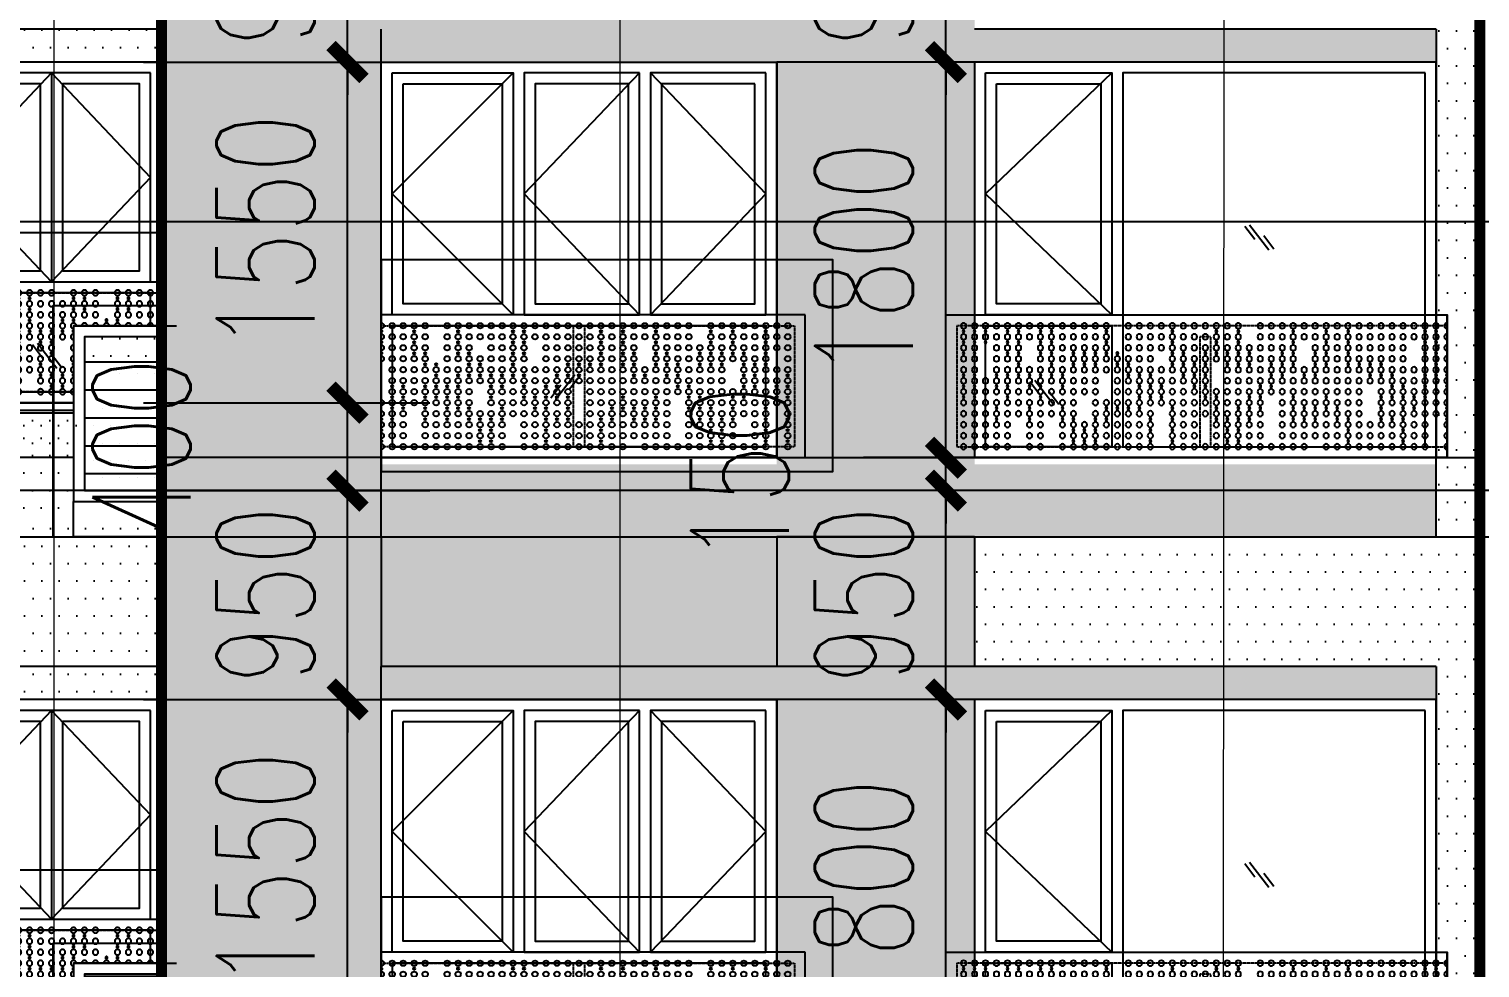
# Model space of a CAD drawing. Header units: millimetres. Extents: x 43 to 235305, y 0 to 139712.
# Drawn here: x 121147 to 127749, y 26020 to 30291 of the extents above; entities that cross this region are included whole.
import ezdxf
from ezdxf.xclip import XClip

# ---------------------------------------------------------------- set-up
doc = ezdxf.new("R2010")
doc.units = ezdxf.units.MM
doc.header["$XCLIPFRAME"] = 2
for name, pattern in [('CONTINOUS', [0]), ('DASH', [0.35, 0.25, -0.1]), ('DOTE', [2.42, 2, -0.2, 0.02, -0.2]), ('HIDDEN', [7.5, 5, -2.5])]:
    doc.linetypes.add(name, pattern=pattern)
for name, color, linetype in [('A-AXIS', 1, 'DOTE'), ('A-DRWD-DIMS', 144, 'Continuous'), ('A-ELEV-DRWD', 130, 'Continuous'), ('A-ELEV-LINE', 30, 'Continuous'), ('A-ELEV-LINE1', 33, 'Continuous'), ('A-ELEV-LINE2', 55, 'Continuous'), ('A-ELEV-OPEN', 253, 'Continuous'), ('A-ELEV-OUT2', 6, 'CONTINOUS'), ('A-ELEV-PATT', 55, 'Continuous'), ('A-ELEV-SHUT', 215, 'Continuous'), ('A-HATH1', 251, 'Continuous'), ('D-Hole', 8, 'HIDDEN'), ('DIM_IDEN', 3, 'Continuous'), ('Sun', 138, 'Continuous')]:
    doc.layers.add(name, color=color, linetype=linetype)
doc.styles.add('_TCH_DIM_T3', font='SIMPLEX', dxfattribs={"width": 0.705882, "bigfont": 'GBCBIG'})
doc.dimstyles.new('_TCH_ARCH&&150', dxfattribs={"dimtxt": 446.25, "dimasz": 150, "dimexe": 375, "dimexo": 450, "dimgap": 150, "dimtad": 1, "dimdec": 0, "dimzin": 0, "dimdsep": 46, "dimtxsty": '_TCH_DIM_T3', "dimblk": 'ARCHTICK', "dimcen": 0.09, "dimclrt": 7, "dimazin": 2, "dimtfac": 1, "dimtdec": 0, "dimtix": 1, "dimtmove": 2, "dimatfit": 3, "dimfxl": 1, "dimtolj": 1, "dimtzin": 0, "dimarcsym": 0})

# ---------------------------------------------------------------- blocks, each defined once
blk = doc.blocks.new('A$C25156A68')
at = {"layer": 'A-ELEV-PATT'}
h = blk.add_hatch(dxfattribs=at)
h.set_pattern_fill('ANSI31', color=256, scale=80, angle=135, style=0)
h.set_pattern_definition([(180, (-96021.55, 77543.16), (-2e-14, -127), [])])
h.paths.add_polyline_path([(50, 850), (550, 850), (550, 150), (50, 150)])
at = {"layer": 'A-ELEV-LINE'}
blk.add_lwpolyline([(0, 100), (0, -60), (600, -60), (600, 100)], close=True, dxfattribs=at)
at = {"layer": 'A-ELEV-SHUT'}
for points in [[(0, 900), (600, 900), (600, 100), (0, 100)], [(50, 850), (550, 850), (550, 150), (50, 150)]]:
    blk.add_lwpolyline(points, close=True, dxfattribs=at)
blk = doc.blocks.new('GGGG')
at = {"layer": 'A-ELEV-OPEN'}
for p, q in [((-176, -227), (0, 0)), ((-128, -96), (-220, -215)), ((-48, -132), (44, -12))]:
    blk.add_line(p, q, dxfattribs=at)
blk = doc.blocks.new('A$C26D120F1')
blk.add_circle((0, 0), 12.5)
blk = doc.blocks.new('A$C357E671F')
at = {"layer": 'D-Hole', "ltscale": 0.02}
blk.add_line((1055.1, 550), (1055.1, 150), dxfattribs=at)
at = {"layer": 'Sun'}
blk.add_lwpolyline([(2060, 600), (0, 600), (0, -50), (2060, -50)], close=True, dxfattribs=at)
at = {"layer": 'Sun', "color": 8, "linetype": 'DASH', "ltscale": 0.2}
for points in [[(50.1, 550), (2010.1, 550), (2010.1, 0), (50.1, 0)], [(1005.1, 550), (1055.1, 550), (1055.1, 0), (1005.1, 0)]]:
    blk.add_lwpolyline(points, close=True, dxfattribs=at)
at = {"layer": 'Sun'}
for centre in [(130, 525), (280, 525), (480, 525), (730, 525), (780, 525), (1130, 525), (1230, 525), (1380, 525), (1630, 525), (1730, 525), (1880, 525), (130, 475), (280, 475), (480, 475), (730, 475), (780, 475), (1130, 475), (1230, 475), (1380, 475), (1630, 475), (1730, 475), (1880, 475), (80, 425), (130, 425), (280, 425), (330, 425), (480, 425), (530, 425), (730, 425), (780, 425), (1130, 425), (1230, 425), (1280, 425), (1380, 425), (1430, 425), (1580, 425), (1630, 425), (1680, 425), (1730, 425), (1780, 425), (1880, 425), (80, 375), (330, 375), (380, 375), (530, 375), (580, 375), (730, 375), (980, 375), (1030, 375), (1080, 375), (1130, 375), (1230, 375), (1280, 375), (1380, 375), (1430, 375), (1480, 375), (1580, 375), (1630, 375), (1680, 375), (1780, 375), (1830, 375), (1880, 375), (80, 325), (80, 275), (180, 275), (230, 275), (330, 275), (380, 325), (380, 275), (430, 275), (480, 325), (480, 275), (530, 325), (580, 325), (630, 325), (630, 275), (680, 325), (680, 275), (730, 325), (780, 325), (780, 275), (880, 275), (930, 325), (930, 275), (980, 325), (1030, 325), (1280, 325), (1330, 325), (1430, 325), (1480, 325), (1480, 275), (1530, 275), (1780, 325), (1780, 275), (1830, 325), (1830, 275), (1930, 275), (1980, 325), (1980, 275), (180, 225), (230, 225), (330, 225), (380, 225), (430, 225), (480, 225), (630, 225), (780, 225), (830, 225), (880, 225), (930, 225), (980, 225), (1230, 225), (1380, 225), (1530, 225), (1580, 225), (1730, 225), (1780, 225), (1930, 225), (1980, 225), (180, 175), (230, 175), (330, 175), (430, 175), (480, 175), (530, 175), (680, 175), (830, 175), (880, 175), (980, 175), (1180, 175), (1230, 175), (1280, 175), (1330, 175), (1380, 175), (1530, 175), (1580, 175), (1630, 175), (1730, 175), (1880, 175), (130, 125), (130, 75), (180, 125), (330, 125), (430, 125), (530, 125), (580, 125), (580, 75), (630, 125), (630, 75), (680, 125), (880, 125), (880, 75), (930, 125), (980, 125), (1130, 125), (1130, 75), (1180, 125), (1280, 125), (1330, 125), (1380, 125), (1580, 125), (1630, 125), (1630, 75), (1680, 125), (1680, 75), (1730, 125), (1880, 125), (1880, 75), (1980, 125), (1980, 75), (130, 25), (580, 25), (630, 25), (880, 25), (1130, 25), (1630, 25), (1680, 25), (1880, 25), (1980, 25)]:
    blk.add_circle(centre, 5, dxfattribs=at)
for p in [(80, 550), (130, 550), (180, 550), (230, 550), (280, 550), (330, 550), (430, 550), (480, 550), (530, 550), (580, 550), (630, 550), (680, 550), (730, 550), (780, 550), (830, 550), (880, 550), (930, 550), (980, 550), (1030, 550), (1080, 550), (1130, 550), (1180, 550), (1230, 550), (1280, 550), (1330, 550), (1380, 550), (1430, 550), (1480, 550), (1530, 550), (1630, 550), (1680, 550), (1730, 550), (1780, 550), (1830, 550), (1880, 550), (1930, 550), (1980, 550), (80, 500), (80, 450), (130, 500), (130, 450), (180, 500), (180, 450), (230, 500), (230, 450), (280, 500), (280, 450), (330, 500), (330, 450), (430, 500), (430, 450), (480, 500), (480, 450), (530, 500), (530, 450), (580, 500), (630, 500), (630, 450), (680, 500), (680, 450), (730, 500), (730, 450), (780, 500), (780, 450), (830, 500), (880, 500), (880, 450), (930, 500), (930, 450), (980, 500), (980, 450), (1030, 500), (1030, 450), (1080, 500), (1080, 450), (1130, 500), (1130, 450), (1180, 500), (1180, 450), (1230, 500), (1230, 450), (1280, 500), (1280, 450), (1330, 500), (1380, 500), (1380, 450), (1430, 500), (1430, 450), (1480, 500), (1480, 450), (1530, 500), (1530, 450), (1580, 450), (1630, 500), (1630, 450), (1680, 500), (1680, 450), (1730, 500), (1730, 450), (1780, 500), (1780, 450), (1830, 500), (1830, 450), (1880, 500), (1880, 450), (1930, 500), (1930, 450), (1980, 500), (1980, 450), (80, 400), (130, 400), (180, 400), (230, 400), (280, 400), (330, 400), (430, 400), (480, 400), (530, 400), (580, 400), (630, 400), (680, 400), (730, 400), (780, 400), (880, 400), (930, 400), (980, 400), (1030, 400), (1080, 400), (1130, 400), (1180, 400), (1230, 400), (1280, 400), (1380, 400), (1430, 400), (1480, 400), (1530, 400), (1580, 400), (1630, 400), (1680, 400), (1730, 400), (1780, 400), (1830, 400), (1880, 400), (1980, 400), (80, 350), (180, 350), (230, 350), (280, 350), (330, 350), (380, 350), (430, 350), (480, 350), (530, 350), (580, 350), (630, 350), (680, 350), (730, 350), (780, 350), (830, 350), (880, 350), (930, 350), (980, 350), (1030, 350), (1080, 350), (1130, 350), (1180, 350), (1230, 350), (1280, 350), (1330, 350), (1380, 350), (1430, 350), (1480, 350), (1530, 350), (1580, 350), (1630, 350), (1680, 350), (1780, 350), (1830, 350), (1880, 350), (1930, 350), (1980, 350), (80, 300), (180, 300), (230, 300), (280, 300), (330, 300), (380, 300), (430, 300), (480, 300), (530, 300), (580, 300), (630, 300), (680, 300), (730, 300), (780, 300), (830, 300), (880, 300), (930, 300), (980, 300), (1030, 300), (1080, 300), (1130, 300), (1180, 300), (1230, 300), (1280, 300), (1330, 300), (1380, 300), (1430, 300), (1480, 300), (1530, 300), (1580, 300), (1630, 300), (1680, 300), (1780, 300), (1830, 300), (1880, 300), (1930, 300), (1980, 300), (80, 250), (80, 200), (130, 200), (180, 250), (180, 200), (230, 250), (230, 200), (280, 250), (280, 200), (330, 250), (330, 200), (380, 250), (380, 200), (430, 250), (430, 200), (480, 250), (480, 200), (530, 250), (530, 200), (630, 250), (630, 200), (680, 250), (680, 200), (730, 250), (730, 200), (780, 250), (780, 200), (830, 250), (830, 200), (880, 250), (880, 200), (930, 250), (930, 200), (980, 250), (980, 200), (1080, 250), (1080, 200), (1130, 250), (1130, 200), (1180, 250), (1180, 200), (1230, 250), (1230, 200), (1280, 250), (1280, 200), (1330, 250), (1330, 200), (1380, 250), (1380, 200), (1430, 250), (1430, 200), (1480, 250), (1530, 250), (1530, 200), (1580, 250), (1580, 200), (1630, 250), (1630, 200), (1680, 250), (1680, 200), (1730, 250), (1730, 200), (1780, 250), (1780, 200), (1830, 250), (1830, 200), (1880, 250), (1880, 200), (1930, 250), (1930, 200), (1980, 250), (1980, 200), (80, 150), (130, 150), (180, 150), (230, 150), (330, 150), (380, 150), (430, 150), (480, 150), (530, 150), (580, 150), (630, 150), (680, 150), (730, 150), (780, 150), (830, 150), (880, 150), (930, 150), (980, 150), (1080, 150), (1130, 150), (1180, 150), (1230, 150), (1280, 150), (1330, 150), (1380, 150), (1430, 150), (1530, 150), (1580, 150), (1630, 150), (1680, 150), (1730, 150), (1780, 150), (1830, 150), (1880, 150), (1980, 150), (80, 100), (130, 100), (180, 100), (230, 100), (330, 100), (380, 100), (430, 100), (480, 100), (530, 100), (580, 100), (630, 100), (680, 100), (780, 100), (830, 100), (880, 100), (930, 100), (980, 100), (1030, 100), (1080, 100), (1130, 100), (1180, 100), (1230, 100), (1280, 100), (1330, 100), (1380, 100), (1430, 100), (1530, 100), (1580, 100), (1630, 100), (1680, 100), (1730, 100), (1830, 100), (1880, 100), (1980, 100), (80, 50), (80, 0), (130, 50), (130, 0), (180, 50), (180, 0), (230, 50), (230, 0), (280, 0), (330, 50), (330, 0), (380, 50), (380, 0), (430, 50), (430, 0), (480, 50), (480, 0), (530, 50), (530, 0), (580, 50), (580, 0), (630, 50), (630, 0), (680, 50), (680, 0), (780, 50), (780, 0), (830, 50), (830, 0), (880, 50), (880, 0), (930, 50), (930, 0), (980, 50), (980, 0), (1030, 50), (1030, 0), (1080, 50), (1080, 0), (1130, 50), (1130, 0), (1180, 50), (1180, 0), (1230, 50), (1230, 0), (1280, 50), (1330, 50), (1330, 0), (1380, 50), (1380, 0), (1430, 50), (1430, 0), (1480, 0), (1530, 50), (1530, 0), (1580, 50), (1580, 0), (1630, 50), (1630, 0), (1680, 50), (1680, 0), (1730, 50), (1730, 0), (1780, 0), (1830, 50), (1830, 0), (1880, 50), (1880, 0), (1980, 50), (1980, 0)]:
    blk.add_blockref('A$C26D120F1', p, dxfattribs=at)
blk = doc.blocks.new('A$C55CC3E66')
at = {"layer": 'A-ELEV-DRWD'}
for points in [[(50, 1750), (575, 1750), (575, 650), (50, 650)], [(625, 1750), (1150, 1750), (1150, 650), (625, 650)], [(1750, 1750), (1200, 1750), (1200, 650), (1750, 650)], [(100, 1700), (525, 1700), (525, 700), (100, 700)], [(675, 1700), (1100, 1700), (1100, 700), (675, 700)], [(1700, 1700), (1250, 1700), (1250, 700), (1700, 700)], [(1445.3, 50), (50, 50), (50, 600), (1750, 600), (1750, 50), (50, 50)]]:
    blk.add_lwpolyline(points, close=True, dxfattribs=at)
at = {"layer": 'A-ELEV-LINE1'}
blk.add_lwpolyline([(1800, 1800), (0, 1800), (0, 0), (1800, 0)], close=True, dxfattribs=at)
at = {"layer": 'A-ELEV-OPEN'}
for points in [[(575, 1750), (50, 1200), (575, 650)], [(625, 1750), (1150, 1200), (625, 650)], [(1200, 1750), (1750, 1200), (1200, 650)]]:
    blk.add_lwpolyline(points, dxfattribs=at)
at = {"layer": 'A-ELEV-OPEN', "extrusion": (0, 0, -1), "xscale": 0.5, "yscale": 0.5, "zscale": -0.5}
blk.add_blockref('GGGG', (-918.8, 378.4), dxfattribs=at)
at = {"layer": 'Sun'}
ref = blk.add_blockref('A$C357E671F', (1930, 50), dxfattribs=dict(at, xscale=-1))
XClip(ref).set_block_clipping_path([(129.9999998932, -113.4941223932), (2185.24646387, 850.0000000148)])
blk = doc.blocks.new('A$C51B9566A')
at = {"layer": 'Sun'}
blk.add_lwpolyline([(1260, 550), (0, 550), (0, 0), (1260, 0)], close=True, dxfattribs=at)
at = {"layer": 'Sun', "color": 8, "linetype": 'DASH', "ltscale": 0.2}
blk.add_lwpolyline([(1210, 500), (50, 500), (50, 50), (1210, 50)], close=True, dxfattribs=at)
at = {"layer": 'Sun'}
for centre in [(80, 475), (130, 475), (280, 475), (330, 475), (480, 475), (530, 475), (730, 475), (780, 475), (1130, 475), (80, 425), (130, 425), (280, 425), (330, 425), (480, 425), (530, 425), (730, 425), (780, 425), (1130, 425), (80, 375), (330, 375), (380, 375), (530, 375), (580, 375), (730, 375), (980, 375), (1030, 375), (1080, 375), (1130, 375), (1180, 375), (80, 325), (80, 275), (180, 275), (230, 275), (330, 275), (380, 325), (380, 275), (430, 275), (480, 325), (480, 275), (530, 325), (580, 325), (630, 325), (630, 275), (680, 325), (680, 275), (730, 325), (780, 325), (780, 275), (880, 275), (930, 325), (930, 275), (980, 325), (1030, 325), (1080, 275), (1180, 325), (180, 225), (230, 225), (330, 225), (380, 225), (430, 225), (480, 225), (630, 225), (780, 225), (830, 225), (880, 225), (930, 225), (980, 225), (1080, 225), (1130, 225), (180, 175), (230, 175), (330, 175), (430, 175), (480, 175), (530, 175), (680, 175), (830, 175), (880, 175), (980, 175), (1130, 175), (1180, 175), (130, 125), (130, 75), (180, 125), (330, 125), (430, 125), (530, 125), (580, 125), (580, 75), (630, 125), (630, 75), (680, 125), (880, 125), (880, 75), (930, 125), (980, 125), (1130, 125), (1130, 75), (1180, 125)]:
    blk.add_circle(centre, 5, dxfattribs=at)
for p in [(80, 500), (80, 450), (130, 500), (130, 450), (180, 500), (180, 450), (230, 500), (230, 450), (280, 500), (280, 450), (330, 500), (330, 450), (430, 500), (430, 450), (480, 500), (480, 450), (530, 500), (530, 450), (580, 450), (630, 500), (630, 450), (680, 500), (680, 450), (730, 500), (730, 450), (780, 500), (780, 450), (880, 500), (880, 450), (930, 500), (930, 450), (980, 500), (980, 450), (1030, 500), (1030, 450), (1080, 500), (1080, 450), (1130, 500), (1130, 450), (1180, 500), (1180, 450), (80, 400), (130, 400), (180, 400), (230, 400), (280, 400), (330, 400), (430, 400), (480, 400), (530, 400), (580, 400), (630, 400), (680, 400), (730, 400), (780, 400), (880, 400), (930, 400), (980, 400), (1030, 400), (1080, 400), (1130, 400), (1180, 400), (80, 350), (180, 350), (230, 350), (280, 350), (330, 350), (380, 350), (430, 350), (480, 350), (530, 350), (580, 350), (630, 350), (680, 350), (730, 350), (780, 350), (830, 350), (880, 350), (930, 350), (980, 350), (1030, 350), (1080, 350), (1130, 350), (1180, 350), (80, 300), (180, 300), (230, 300), (280, 300), (330, 300), (380, 300), (430, 300), (480, 300), (530, 300), (580, 300), (630, 300), (680, 300), (730, 300), (780, 300), (830, 300), (880, 300), (930, 300), (980, 300), (1030, 300), (1080, 300), (1130, 300), (1180, 300), (80, 250), (80, 200), (130, 200), (180, 250), (180, 200), (230, 250), (230, 200), (280, 250), (280, 200), (330, 250), (330, 200), (380, 250), (380, 200), (430, 250), (430, 200), (480, 250), (480, 200), (530, 250), (530, 200), (630, 250), (630, 200), (680, 250), (680, 200), (730, 250), (730, 200), (780, 250), (780, 200), (830, 250), (830, 200), (880, 250), (880, 200), (930, 250), (930, 200), (980, 250), (980, 200), (1080, 250), (1080, 200), (1130, 250), (1130, 200), (1180, 250), (1180, 200), (80, 150), (130, 150), (180, 150), (230, 150), (330, 150), (380, 150), (430, 150), (480, 150), (530, 150), (580, 150), (630, 150), (680, 150), (730, 150), (780, 150), (830, 150), (880, 150), (930, 150), (980, 150), (1080, 150), (1130, 150), (1180, 150), (80, 100), (130, 100), (180, 100), (230, 100), (330, 100), (380, 100), (430, 100), (480, 100), (530, 100), (580, 100), (630, 100), (680, 100), (780, 100), (830, 100), (880, 100), (930, 100), (980, 100), (1030, 100), (1080, 100), (1130, 100), (1180, 100), (80, 50), (130, 50), (180, 50), (230, 50), (280, 50), (330, 50), (380, 50), (430, 50), (480, 50), (530, 50), (580, 50), (630, 50), (680, 50), (780, 50), (830, 50), (880, 50), (930, 50), (980, 50), (1030, 50), (1080, 50), (1130, 50), (1180, 50)]:
    blk.add_blockref('A$C26D120F1', p, dxfattribs=at)
blk = doc.blocks.new('A$C448F658A')
at = {"layer": 'A-ELEV-DRWD'}
blk.add_line((500, 1700), (500, 750), dxfattribs=at)
for points in [[(50, 1700), (950, 1700), (950, 750), (50, 750)], [(50, 700), (950, 700), (950, 250), (50, 250)]]:
    blk.add_lwpolyline(points, close=True, dxfattribs=at)
for points in [[(450, 800), (100, 800), (100, 1650), (450, 1650), (450, 800)], [(550, 800), (550, 1650), (900, 1650), (900, 800), (550, 800)]]:
    blk.add_lwpolyline(points, dxfattribs=at)
at = {"layer": 'A-ELEV-LINE1'}
blk.add_lwpolyline([(0, 200), (0, 1750), (1000, 1750), (1000, 200), (0, 200)], dxfattribs=at)
at = {"layer": 'A-ELEV-OPEN'}
for points in [[(500, 1700), (50, 1225), (500, 750)], [(500, 1700), (950, 1225), (500, 750)]]:
    blk.add_lwpolyline(points, dxfattribs=at)
at = {"layer": 'A-ELEV-DRWD', "xscale": 0.5, "yscale": 0.5, "zscale": 0.5}
blk.add_blockref('GGGG', (564.6, 469), dxfattribs=at)
at = {"layer": 'Sun'}
ref = blk.add_blockref('A$C51B9566A', (-130, 200), dxfattribs=at)
XClip(ref).set_block_clipping_path([(130.0000000002, -35.0118769568), (1301.5942964869, 774.9999999994)])
blk = doc.blocks.new('A$C6C3206BB')
at = {"layer": 'Sun'}
blk.add_lwpolyline([(2960, 600), (0, 600), (0, -50), (2960, -50)], close=True, dxfattribs=at)
at = {"layer": 'Sun', "color": 8, "linetype": 'DASH', "ltscale": 0.2}
for points in [[(50.1, 550), (2910.1, 550), (2910.1, 0), (50.1, 0)], [(1755, 500), (1805, 500), (1805, 0), (1755, 0)]]:
    blk.add_lwpolyline(points, close=True, dxfattribs=at)
at = {"layer": 'Sun'}
for centre in [(130, 525), (280, 525), (480, 525), (730, 525), (780, 525), (1130, 525), (1230, 525), (1380, 525), (1630, 525), (1730, 525), (1930, 525), (2230, 525), (2480, 525), (2530, 525), (2630, 525), (2680, 525), (2780, 525), (2830, 525), (2880, 525), (130, 475), (280, 475), (480, 475), (730, 475), (780, 475), (1130, 475), (1230, 475), (1380, 475), (1630, 475), (1730, 475), (1930, 475), (2230, 475), (2480, 475), (2530, 475), (2630, 475), (2680, 475), (2780, 475), (2830, 475), (2880, 475), (80, 425), (130, 425), (280, 425), (330, 425), (480, 425), (530, 425), (730, 425), (780, 425), (1130, 425), (1230, 425), (1280, 425), (1380, 425), (1430, 425), (1580, 425), (1630, 425), (1680, 425), (1730, 425), (1780, 425), (1880, 425), (1930, 425), (2180, 425), (2230, 425), (2280, 425), (2330, 425), (2380, 425), (2480, 425), (2530, 425), (2630, 425), (2680, 425), (2830, 425), (2880, 425), (80, 375), (330, 375), (380, 375), (530, 375), (580, 375), (730, 375), (980, 375), (1030, 375), (1080, 375), (1130, 375), (1230, 375), (1280, 375), (1380, 375), (1430, 375), (1480, 375), (1580, 375), (1630, 375), (1680, 375), (1780, 375), (1830, 375), (1880, 375), (1930, 375), (2130, 375), (2180, 375), (2280, 375), (2330, 375), (2380, 375), (2480, 375), (2630, 375), (80, 325), (180, 275), (230, 275), (330, 275), (380, 325), (380, 275), (430, 275), (480, 325), (480, 275), (530, 325), (580, 325), (630, 325), (630, 275), (680, 325), (680, 275), (730, 325), (780, 325), (780, 275), (880, 275), (930, 325), (930, 275), (980, 325), (1030, 325), (1280, 325), (1330, 325), (1430, 325), (1480, 325), (1480, 275), (1530, 275), (1780, 325), (1780, 275), (1830, 325), (1830, 275), (1880, 325), (1980, 275), (2030, 325), (2030, 275), (2080, 325), (2080, 275), (2130, 325), (2430, 325), (2430, 275), (2480, 325), (2530, 325), (2530, 275), (2580, 325), (2580, 275), (2630, 325), (2680, 325), (2680, 275), (2730, 325), (2730, 275), (2830, 325), (2830, 275), (2880, 325), (2880, 275), (180, 225), (230, 225), (330, 225), (380, 225), (430, 225), (480, 225), (630, 225), (780, 225), (830, 225), (880, 225), (930, 225), (980, 225), (1230, 225), (1380, 225), (1530, 225), (1580, 225), (1730, 225), (1780, 225), (1980, 225), (2030, 225), (2080, 225), (2530, 225), (2680, 225), (2830, 225), (2880, 225), (180, 175), (230, 175), (330, 175), (430, 175), (480, 175), (530, 175), (680, 175), (830, 175), (880, 175), (980, 175), (1180, 175), (1230, 175), (1280, 175), (1330, 175), (1380, 175), (1530, 175), (1580, 175), (1630, 175), (1730, 175), (1930, 175), (2080, 175), (2130, 175), (2180, 175), (2230, 175), (2430, 175), (2580, 175), (2730, 175), (130, 125), (130, 75), (180, 125), (330, 125), (430, 125), (530, 125), (580, 125), (580, 75), (630, 125), (630, 75), (680, 125), (880, 125), (880, 75), (930, 125), (980, 125), (1130, 125), (1130, 75), (1180, 125), (1280, 125), (1330, 125), (1380, 125), (1580, 125), (1630, 125), (1630, 75), (1680, 125), (1680, 75), (1730, 125), (1930, 125), (1930, 75), (2030, 125), (2030, 75), (2230, 125), (2280, 125), (2280, 75), (2330, 75), (2380, 125), (2380, 75), (2430, 125), (2580, 125), (2730, 125), (130, 25), (580, 25), (630, 25), (880, 25), (1130, 25), (1630, 25), (1680, 25), (1930, 25), (2030, 25), (2280, 25), (2330, 25), (2380, 25)]:
    blk.add_circle(centre, 5, dxfattribs=at)
for p in [(80, 550), (130, 550), (180, 550), (230, 550), (280, 550), (330, 550), (430, 550), (480, 550), (530, 550), (580, 550), (630, 550), (680, 550), (730, 550), (780, 550), (830, 550), (880, 550), (930, 550), (980, 550), (1030, 550), (1080, 550), (1130, 550), (1180, 550), (1230, 550), (1280, 550), (1330, 550), (1380, 550), (1430, 550), (1480, 550), (1530, 550), (1630, 550), (1680, 550), (1730, 550), (1780, 550), (1830, 550), (1880, 550), (1930, 550), (1980, 550), (2030, 550), (2080, 550), (2130, 550), (2230, 550), (2280, 550), (2330, 550), (2380, 550), (2430, 550), (2480, 550), (2530, 550), (2580, 550), (2630, 550), (2680, 550), (2730, 550), (2780, 550), (2830, 550), (2880, 550), (80, 500), (80, 450), (130, 500), (130, 450), (180, 500), (180, 450), (230, 500), (230, 450), (280, 500), (280, 450), (330, 500), (330, 450), (430, 500), (430, 450), (480, 500), (480, 450), (530, 500), (530, 450), (580, 500), (630, 500), (630, 450), (680, 500), (680, 450), (730, 500), (730, 450), (780, 500), (780, 450), (830, 500), (880, 500), (880, 450), (930, 500), (930, 450), (980, 500), (980, 450), (1030, 500), (1030, 450), (1080, 500), (1080, 450), (1130, 500), (1130, 450), (1180, 500), (1180, 450), (1230, 500), (1230, 450), (1280, 500), (1280, 450), (1330, 500), (1380, 500), (1380, 450), (1430, 500), (1430, 450), (1480, 500), (1480, 450), (1530, 500), (1530, 450), (1580, 450), (1630, 500), (1630, 450), (1680, 500), (1680, 450), (1730, 500), (1730, 450), (1780, 500), (1780, 450), (1830, 500), (1830, 450), (1880, 500), (1880, 450), (1930, 500), (1930, 450), (1980, 500), (1980, 450), (2030, 500), (2030, 450), (2080, 500), (2080, 450), (2130, 500), (2130, 450), (2230, 500), (2230, 450), (2280, 500), (2280, 450), (2330, 500), (2330, 450), (2380, 500), (2380, 450), (2430, 500), (2430, 450), (2480, 500), (2480, 450), (2530, 500), (2530, 450), (2580, 500), (2630, 500), (2630, 450), (2680, 500), (2680, 450), (2730, 500), (2730, 450), (2780, 500), (2830, 500), (2830, 450), (2880, 500), (2880, 450), (80, 400), (130, 400), (180, 400), (230, 400), (280, 400), (330, 400), (430, 400), (480, 400), (530, 400), (580, 400), (630, 400), (680, 400), (730, 400), (780, 400), (880, 400), (930, 400), (980, 400), (1030, 400), (1080, 400), (1130, 400), (1180, 400), (1230, 400), (1280, 400), (1380, 400), (1430, 400), (1480, 400), (1530, 400), (1580, 400), (1630, 400), (1680, 400), (1730, 400), (1780, 400), (1830, 400), (1880, 400), (1930, 400), (2030, 400), (2080, 400), (2130, 400), (2180, 400), (2230, 400), (2280, 400), (2330, 400), (2380, 400), (2430, 400), (2480, 400), (2530, 400), (2630, 400), (2680, 400), (2730, 400), (2830, 400), (2880, 400), (80, 350), (180, 350), (230, 350), (280, 350), (330, 350), (380, 350), (430, 350), (480, 350), (530, 350), (580, 350), (630, 350), (680, 350), (730, 350), (780, 350), (830, 350), (880, 350), (930, 350), (980, 350), (1030, 350), (1080, 350), (1130, 350), (1180, 350), (1230, 350), (1280, 350), (1330, 350), (1380, 350), (1430, 350), (1480, 350), (1530, 350), (1580, 350), (1630, 350), (1680, 350), (1780, 350), (1830, 350), (1880, 350), (1930, 350), (1980, 350), (2030, 350), (2080, 350), (2130, 350), (2180, 350), (2230, 350), (2280, 350), (2330, 350), (2380, 350), (2430, 350), (2480, 350), (2530, 350), (2580, 350), (2630, 350), (2680, 350), (2730, 350), (2830, 350), (2880, 350), (80, 300), (180, 300), (230, 300), (280, 300), (330, 300), (380, 300), (430, 300), (480, 300), (530, 300), (580, 300), (630, 300), (680, 300), (730, 300), (780, 300), (830, 300), (880, 300), (930, 300), (980, 300), (1030, 300), (1080, 300), (1130, 300), (1180, 300), (1230, 300), (1280, 300), (1330, 300), (1380, 300), (1430, 300), (1480, 300), (1530, 300), (1580, 300), (1630, 300), (1680, 300), (1780, 300), (1830, 300), (1880, 300), (1930, 300), (1980, 300), (2030, 300), (2080, 300), (2130, 300), (2180, 300), (2280, 300), (2330, 300), (2380, 300), (2430, 300), (2480, 300), (2530, 300), (2580, 300), (2630, 300), (2680, 300), (2730, 300), (2780, 300), (2830, 300), (2880, 300), (80, 250), (80, 200), (130, 200), (180, 250), (180, 200), (230, 250), (230, 200), (280, 250), (280, 200), (330, 250), (330, 200), (380, 250), (380, 200), (430, 250), (430, 200), (480, 250), (480, 200), (530, 250), (530, 200), (630, 250), (630, 200), (680, 250), (680, 200), (730, 250), (730, 200), (780, 250), (780, 200), (830, 250), (830, 200), (880, 250), (880, 200), (930, 250), (930, 200), (980, 250), (980, 200), (1080, 250), (1080, 200), (1130, 250), (1130, 200), (1180, 250), (1180, 200), (1230, 250), (1230, 200), (1280, 250), (1280, 200), (1330, 250), (1330, 200), (1380, 250), (1380, 200), (1430, 250), (1430, 200), (1480, 250), (1530, 250), (1530, 200), (1580, 250), (1580, 200), (1630, 250), (1630, 200), (1680, 250), (1680, 200), (1730, 250), (1730, 200), (1780, 250), (1780, 200), (1830, 250), (1830, 200), (1880, 250), (1880, 200), (1930, 250), (1930, 200), (1980, 250), (1980, 200), (2030, 250), (2030, 200), (2080, 250), (2080, 200), (2130, 250), (2130, 200), (2180, 250), (2180, 200), (2230, 200), (2280, 250), (2280, 200), (2330, 250), (2380, 250), (2380, 200), (2430, 250), (2430, 200), (2480, 250), (2480, 200), (2530, 250), (2530, 200), (2580, 250), (2580, 200), (2630, 250), (2630, 200), (2680, 250), (2680, 200), (2730, 250), (2730, 200), (2780, 250), (2780, 200), (2830, 250), (2830, 200), (2880, 250), (2880, 200), (80, 150), (130, 150), (180, 150), (230, 150), (330, 150), (380, 150), (430, 150), (480, 150), (530, 150), (580, 150), (630, 150), (680, 150), (730, 150), (780, 150), (830, 150), (880, 150), (930, 150), (980, 150), (1080, 150), (1130, 150), (1180, 150), (1230, 150), (1280, 150), (1330, 150), (1380, 150), (1430, 150), (1530, 150), (1580, 150), (1630, 150), (1680, 150), (1730, 150), (1780, 150), (1830, 150), (1880, 150), (1930, 150), (2030, 150), (2080, 150), (2130, 150), (2180, 150), (2230, 150), (2280, 150), (2380, 150), (2430, 150), (2480, 150), (2530, 150), (2580, 150), (2630, 150), (2680, 150), (2730, 150), (2780, 150), (2830, 150), (2880, 150), (80, 100), (130, 100), (180, 100), (230, 100), (330, 100), (380, 100), (430, 100), (480, 100), (530, 100), (580, 100), (630, 100), (680, 100), (780, 100), (830, 100), (880, 100), (930, 100), (980, 100), (1030, 100), (1080, 100), (1130, 100), (1180, 100), (1230, 100), (1280, 100), (1330, 100), (1380, 100), (1430, 100), (1530, 100), (1580, 100), (1630, 100), (1680, 100), (1730, 100), (1830, 100), (1880, 100), (1930, 100), (2030, 100), (2080, 100), (2130, 100), (2180, 100), (2230, 100), (2280, 100), (2330, 100), (2380, 100), (2430, 100), (2530, 100), (2580, 100), (2680, 100), (2730, 100), (2780, 100), (2830, 100), (2880, 100), (80, 50), (80, 0), (130, 50), (130, 0), (180, 50), (180, 0), (230, 50), (230, 0), (280, 0), (330, 50), (330, 0), (380, 50), (380, 0), (430, 50), (430, 0), (480, 50), (480, 0), (530, 50), (530, 0), (580, 50), (580, 0), (630, 50), (630, 0), (680, 50), (680, 0), (780, 50), (780, 0), (830, 50), (830, 0), (880, 50), (880, 0), (930, 50), (930, 0), (980, 50), (980, 0), (1030, 50), (1030, 0), (1080, 50), (1080, 0), (1130, 50), (1130, 0), (1180, 50), (1180, 0), (1230, 50), (1230, 0), (1280, 50), (1330, 50), (1330, 0), (1380, 50), (1380, 0), (1430, 50), (1430, 0), (1480, 0), (1530, 50), (1530, 0), (1580, 50), (1580, 0), (1630, 50), (1630, 0), (1680, 50), (1680, 0), (1730, 50), (1730, 0), (1780, 0), (1830, 50), (1830, 0), (1880, 50), (1880, 0), (1930, 50), (1930, 0), (2030, 50), (2030, 0), (2080, 50), (2080, 0), (2130, 50), (2130, 0), (2180, 50), (2180, 0), (2230, 50), (2230, 0), (2280, 50), (2280, 0), (2330, 50), (2330, 0), (2380, 50), (2380, 0), (2430, 50), (2430, 0), (2530, 50), (2530, 0), (2580, 50), (2580, 0), (2680, 50), (2680, 0), (2730, 50), (2730, 0), (2780, 50), (2780, 0), (2830, 50), (2830, 0), (2880, 50), (2880, 0)]:
    blk.add_blockref('A$C26D120F1', p, dxfattribs=at)
blk = doc.blocks.new('A$C33016C81')
at = {"layer": 'A-HATH1'}
h = blk.add_hatch(dxfattribs=at)
h.set_pattern_fill('DOTS', color=256, scale=50, style=0)
h.set_pattern_definition([(7e-15, (10600, 5650), (39.6875, 79.375), [0, -79.375])])
h.paths.add_polyline_path([(11200, 6170), (10600, 6170), (10600, 5750), (10600, 5650), (11200, 5650)])
h = blk.add_hatch(dxfattribs=at)
h.set_pattern_fill('DOTS', color=256, scale=50, style=0)
h.set_pattern_definition([(7e-15, (4400, 150), (39.6875, 79.375), [0, -79.375])])
h.paths.add_polyline_path([(9200, 5920), (7400, 5920), (7400, 5950), (6500, 5950), (6500, 5920), (4400, 5920), (4400, 5590), (6500, 5590), (7400, 5590), (9200, 5590)])
h.paths.add_polyline_path([(7400, 5590), (6500, 5590), (6500, 5000), (7400, 5000)])
h.paths.add_polyline_path([(9200, 5590), (7400, 5590), (7400, 5000), (9200, 5000)])
h.paths.add_polyline_path([(9200, 5000), (7400, 5000), (6500, 5000), (4400, 5000), (4400, 4850), (6500, 4850), (7400, 4850), (9200, 4850)])
h.paths.add_polyline_path([(7400, 4850), (6500, 4850), (6500, 3050), (7400, 3050)])
h.paths.add_polyline_path([(9200, 3020), (7400, 3020), (7400, 3050), (6500, 3050), (6500, 3020), (4400, 3020), (4400, 2750), (6500, 2750), (7400, 2750), (9200, 2750)])
h.paths.add_polyline_path([(7400, 2750), (6500, 2750), (6500, 2100), (7400, 2100)])
h.paths.add_polyline_path([(9200, 2100), (7400, 2100), (6500, 2100), (4400, 2100), (4400, 1950), (6500, 1950), (7400, 1950), (9200, 1950)])
h.paths.add_polyline_path([(9200, 2750), (7400, 2750), (7400, 2100), (9200, 2100)])
h.paths.add_polyline_path([(10200, 5650), (10200, 5750), (10200, 5950), (10000, 5950), (9200, 5950), (9200, 5800), (9200, 5590), (9200, 5000), (9200, 4850), (9200, 3050), (10200, 3050)])
h.paths.add_polyline_path([(10200, 3050), (9200, 3050), (9200, 3020), (9200, 2750), (9200, 2100), (9200, 1950), (9200, 150), (10200, 150)])
h.paths.add_polyline_path([(7400, 1950), (6500, 1950), (6500, 150), (7400, 150)])
h = blk.add_hatch(dxfattribs=at)
h.set_pattern_fill('DOTS', color=256, scale=50, style=0)
h.set_pattern_definition([(7e-15, (10200, 2750), (39.6875, 79.375), [0, -79.375])])
h.paths.add_polyline_path([(11200, 3270), (10550, 3270), (10550, 3600), (10200, 3600), (10200, 2690), (11200, 2690), (11200, 3050), (11850, 3050), (11850, 5950), (11700, 5950), (11200, 5950), (11200, 5000), (10200, 5000), (10200, 4850), (11200, 4850)])
h = blk.add_hatch(dxfattribs=at)
h.set_pattern_fill('DOTS', color=256, scale=50, style=0)
h.set_pattern_definition([(7e-15, (4200, 120), (39.6875, 79.375), [0, -79.375])])
h.paths.add_polyline_path([(6500, 5590), (4400, 5590), (4400, 5920), (4200, 5920), (4200, 120), (4400, 120), (4400, 150), (4400, 1950), (4400, 2100), (6500, 2100), (6500, 2750), (4400, 2750), (4400, 3050), (4400, 4850), (4400, 5000), (6500, 5000)])
h = blk.add_hatch(dxfattribs=at)
h.set_pattern_fill('DOTS', color=256, scale=50, style=0)
h.set_pattern_definition([(7e-15, (10200, 5000), (39.6875, 79.375), [0, -79.375])])
h.paths.add_polyline_path([(11200, 5650), (10600, 5650), (10600, 5650), (10200, 5650), (10200, 5000), (11200, 5000)])
h = blk.add_hatch(dxfattribs=at)
h.set_pattern_fill('DOTS', color=256, scale=50, style=0)
h.set_pattern_definition([(7e-15, (10600, 150), (39.6875, 79.375), [0, -79.375])])
h.paths.add_polyline_path([(11850, 150), (10550, 150), (10550, 0), (10200, 0), (10200, 700), (10550, 700), (10550, 370), (11200, 370), (11200, 3050), (11850, 3050)])
h = blk.add_hatch(dxfattribs=at)
h.set_pattern_fill('DOTS', color=256, scale=50, style=0)
h.set_pattern_definition([(7e-15, (10200, 2100), (39.6875, 79.375), [0, -79.375])])
h.paths.add_polyline_path([(11200, 2690), (10200, 2690), (10200, 2100), (11200, 2100)])
h = blk.add_hatch(dxfattribs=at)
h.set_pattern_fill('DOTS', color=256, scale=50, style=0)
h.set_pattern_definition([(7e-15, (10200, 1950), (39.6875, 79.375), [0, -79.375])])
h.paths.add_polyline_path([(10200, 2100), (10200, 1950), (11200, 1950), (11200, 2100)])
at = {"layer": 'A-ELEV-DRWD'}
for points in [[(4450, 4800), (5825, 4800), (5825, 3100), (4450, 3100)], [(6450, 4800), (5875, 4800), (5875, 3700), (6450, 3700)], [(6400, 4750), (5925, 4750), (5925, 3750), (6400, 3750)], [(6450, 3650), (5875, 3650), (5875, 3100), (6450, 3100)], [(4450, 1900), (5825, 1900), (5825, 200), (4450, 200)], [(6450, 1900), (5875, 1900), (5875, 800), (6450, 800)], [(6400, 1850), (5925, 1850), (5925, 850), (6400, 850)], [(6450, 750), (5875, 750), (5875, 200), (6450, 200)]]:
    blk.add_lwpolyline(points, close=True, dxfattribs=at)
at = {"layer": 'A-ELEV-LINE1'}
for p, q in [((10200, 0), (10200, 6170)), ((4400, 5590), (4400, 5950)), ((10200, 5800), (10200, 5590)), ((6500, 5590), (4400, 5590)), ((6500, 5590), (6500, 5000)), ((9200, 5590), (7400, 5590)), ((7400, 5590), (7400, 5000)), ((9200, 5590), (9200, 5000)), ((11200, 5590), (10200, 5590)), ((4400, 5000), (6500, 5000)), ((4400, 5000), (4400, 4850)), ((7400, 5000), (9200, 5000)), ((10200, 5000), (11200, 5000)), ((4400, 4850), (4400, 3050)), ((6500, 4850), (6500, 3050)), ((7400, 3050), (7400, 4850)), ((7400, 4850), (9200, 4850)), ((4400, 2100), (6500, 2100)), ((4400, 2100), (4400, 1950)), ((10200, 2100), (11200, 2100)), ((4400, 1950), (4400, 150)), ((6500, 1950), (6500, 150)), ((7400, 150), (7400, 1950)), ((10200, 1950), (11200, 1950))]:
    blk.add_line(p, q, dxfattribs=at)
for points in [[(4400, 4850), (6500, 4850), (6500, 3050), (4400, 3050)], [(4400, 1950), (6500, 1950), (6500, 150), (4400, 150)]]:
    blk.add_lwpolyline(points, close=True, dxfattribs=at)
at = {"layer": 'A-ELEV-LINE2'}
for p, q in [((9200, 5590), (9200, 5950)), ((6500, 5590), (7400, 5590)), ((6500, 5000), (7400, 5000)), ((9200, 4850), (9200, 5000)), ((6500, 4850), (7400, 4850)), ((9200, 1950), (9200, 2100)), ((6500, 1950), (7400, 1950)), ((4400, 150), (4200, 150)), ((7400, 150), (6500, 150)), ((9200, 150), (10200, 150)), ((10600, 150), (11850, 150))]:
    blk.add_line(p, q, dxfattribs=at)
at = {"layer": 'A-ELEV-OPEN'}
for points in [[(5875, 4800), (6450, 4250), (5875, 3700)], [(5875, 1900), (6450, 1350), (5875, 800)]]:
    blk.add_lwpolyline(points, dxfattribs=at)
at = {"layer": 'Sun'}
for points in [[(4350, 3050), (4350, 3700)], [(4350, 150), (4350, 800)]]:
    blk.add_lwpolyline(points, dxfattribs=at)
at = {"extrusion": (0, 0, -1), "xscale": -1, "zscale": -1}
for p in [(-7400, 3050), (-7400, 150)]:
    blk.add_blockref('A$C55CC3E66', p, dxfattribs=at)
ref = blk.add_blockref('A$C448F658A', (10200, 3100))
XClip(ref).set_block_clipping_path([(1170.3066133825, 153.8919976319), (399.9996482014, 153.8919976111), (399.9996489465, 549.9999774875), (-68.7762436214, 549.9999774875), (-68.7762436214, 1840.8525305242), (1198.5236558072, 1840.8525305242)])
ref = blk.add_blockref('A$C25156A68', (10000, 2750))
XClip(ref).set_block_clipping_path([(200.0000281916, -174.9999919682), (693.0432055345, 991.5230749392)])
ref = blk.add_blockref('A$C448F658A', (10200, 200))
XClip(ref).set_block_clipping_path([(1170.3066133825, 153.8919976319), (399.9996482014, 153.8919976111), (399.9996489465, 549.9999774875), (-68.7762436214, 549.9999774875), (-68.7762436214, 1840.8525305242), (1198.5236558072, 1840.8525305242)])
ref = blk.add_blockref('A$C25156A68', (10000, -150))
XClip(ref).set_block_clipping_path([(200.0000281916, -174.9999919682), (693.0432055345, 991.5230749392)])
at = {"layer": 'A-ELEV-DRWD', "xscale": 0.5, "yscale": 0.5, "zscale": 0.5}
for p in [(5248.1, 4108), (5248.1, 1208)]:
    blk.add_blockref('GGGG', p, dxfattribs=at)
at = {"layer": 'A-ELEV-OPEN', "xscale": 0.5, "yscale": 0.5, "zscale": 0.5}
blk.add_blockref('GGGG', (6226, 500.7), dxfattribs=at)
at = {"layer": 'Sun'}
ref = blk.add_blockref('A$C6C3206BB', (3670, 3100), dxfattribs=at)
XClip(ref).set_block_clipping_path([(680.0000000717, -50), (2960, 600)])
ref = blk.add_blockref('A$C6C3206BB', (3670, 200), dxfattribs=at)
XClip(ref).set_block_clipping_path([(680.0000000717, -50), (2960, 600)])
blk = doc.blocks.new('_ArchTick')
at = {"color": 0, "linetype": 'ByBlock', "const_width": 0.4}
blk.add_lwpolyline([(-0.5, -0.5), (0.5, 0.5)], dxfattribs=at)
blk = doc.blocks.new('*D2222')
at = {"layer": 'A-DRWD-DIMS', "color": 0, "lineweight": -2, "transparency": 16777216}
for p, q in [((122596.3, 31091.3), (122596.3, 31241.3)), ((121668.4, 31091.3), (122971.3, 31091.3)), ((122596.3, 30141.3), (122596.3, 31091.3)), ((121668.4, 30141.3), (122971.3, 30141.3)), ((122596.3, 30141.3), (122596.3, 29991.3))]:
    blk.add_line(p, q, dxfattribs=at)
at = {"layer": 'Defpoints', "color": 0, "transparency": 16777216}
for p in [(121218.4, 31091.3), (122596.3, 31091.3), (121218.4, 30141.3)]:
    blk.add_point(p, dxfattribs=at)
at = {"layer": 'A-DRWD-DIMS', "color": 0, "lineweight": -2, "transparency": 16777216, "xscale": 150, "yscale": 150, "zscale": 150}
for p, rotation in [((122596.3, 31091.3), 270), ((122596.3, 30141.3), 90)]:
    blk.add_blockref('_ArchTick', p, dxfattribs=dict(at, rotation=rotation))
at = {"layer": 'A-DRWD-DIMS', "color": 7, "lineweight": 0, "transparency": 16777216, "insert": (122223.1, 30616.3), "char_height": 446.25, "attachment_point": 5, "rotation": 90, "style": '_TCH_DIM_T3'}
blk.add_mtext('\\A1;950', dxfattribs=at)
blk = doc.blocks.new('*D2223')
at = {"layer": 'A-DRWD-DIMS', "color": 0, "lineweight": -2, "transparency": 16777216}
for p, q in [((121668.4, 30141.3), (122971.3, 30141.3)), ((122596.3, 28591.3), (122596.3, 30141.3)), ((121668.4, 28591.3), (122971.3, 28591.3))]:
    blk.add_line(p, q, dxfattribs=at)
at = {"layer": 'Defpoints', "color": 0, "transparency": 16777216}
for p in [(121218.4, 30141.3), (122596.3, 30141.3), (121218.4, 28591.3)]:
    blk.add_point(p, dxfattribs=at)
at = {"layer": 'A-DRWD-DIMS', "color": 0, "lineweight": -2, "transparency": 16777216, "xscale": 150, "yscale": 150, "zscale": 150}
for p, rotation in [((122596.3, 30141.3), 90), ((122596.3, 28591.3), 270)]:
    blk.add_blockref('_ArchTick', p, dxfattribs=dict(at, rotation=rotation))
at = {"layer": 'A-DRWD-DIMS', "color": 7, "lineweight": 0, "transparency": 16777216, "insert": (122223.1, 29366.3), "char_height": 446.25, "attachment_point": 5, "rotation": 90, "style": '_TCH_DIM_T3'}
blk.add_mtext('\\A1;1550', dxfattribs=at)
blk = doc.blocks.new('*D2224')
at = {"layer": 'A-DRWD-DIMS', "color": 0, "lineweight": -2, "transparency": 16777216}
for p, q in [((121668.4, 28591.3), (122971.3, 28591.3)), ((122596.3, 28191.3), (122596.3, 28591.3)), ((121668.4, 28191.3), (122971.3, 28191.3))]:
    blk.add_line(p, q, dxfattribs=at)
at = {"layer": 'Defpoints', "color": 0, "transparency": 16777216}
for p in [(121218.4, 28591.3), (122596.3, 28591.3), (121218.4, 28191.3)]:
    blk.add_point(p, dxfattribs=at)
at = {"layer": 'A-DRWD-DIMS', "color": 0, "lineweight": -2, "transparency": 16777216, "xscale": 150, "yscale": 150, "zscale": 150}
for p, rotation in [((122596.3, 28591.3), 90), ((122596.3, 28191.3), 270)]:
    blk.add_blockref('_ArchTick', p, dxfattribs=dict(at, rotation=rotation))
at = {"layer": 'A-DRWD-DIMS', "color": 7, "lineweight": 0, "transparency": 16777216, "insert": (121658.8, 28391.3), "char_height": 446.25, "attachment_point": 5, "rotation": 90, "style": '_TCH_DIM_T3'}
blk.add_mtext('\\A1;400', dxfattribs=at)
blk = doc.blocks.new('*D2225')
at = {"layer": 'A-DRWD-DIMS', "color": 0, "lineweight": -2, "transparency": 16777216}
for p, q in [((122596.3, 28191.3), (122596.3, 28341.3)), ((121668.4, 28191.3), (122971.3, 28191.3)), ((122596.3, 27241.3), (122596.3, 28191.3)), ((121668.4, 27241.3), (122971.3, 27241.3)), ((122596.3, 27241.3), (122596.3, 27091.3))]:
    blk.add_line(p, q, dxfattribs=at)
at = {"layer": 'Defpoints', "color": 0, "transparency": 16777216}
for p in [(121218.4, 28191.3), (122596.3, 28191.3), (121218.4, 27241.3)]:
    blk.add_point(p, dxfattribs=at)
at = {"layer": 'A-DRWD-DIMS', "color": 0, "lineweight": -2, "transparency": 16777216, "xscale": 150, "yscale": 150, "zscale": 150}
for p, rotation in [((122596.3, 28191.3), 270), ((122596.3, 27241.3), 90)]:
    blk.add_blockref('_ArchTick', p, dxfattribs=dict(at, rotation=rotation))
at = {"layer": 'A-DRWD-DIMS', "color": 7, "lineweight": 0, "transparency": 16777216, "insert": (122223.1, 27716.3), "char_height": 446.25, "attachment_point": 5, "rotation": 90, "style": '_TCH_DIM_T3'}
blk.add_mtext('\\A1;950', dxfattribs=at)
blk = doc.blocks.new('*D2226')
at = {"layer": 'A-DRWD-DIMS', "color": 0, "lineweight": -2, "transparency": 16777216}
for p, q in [((121668.4, 27241.3), (122971.3, 27241.3)), ((122596.3, 25691.3), (122596.3, 27241.3)), ((121668.4, 25691.3), (122971.3, 25691.3))]:
    blk.add_line(p, q, dxfattribs=at)
at = {"layer": 'Defpoints', "color": 0, "transparency": 16777216}
for p in [(121218.4, 27241.3), (122596.3, 27241.3), (121218.4, 25691.3)]:
    blk.add_point(p, dxfattribs=at)
at = {"layer": 'A-DRWD-DIMS', "color": 0, "lineweight": -2, "transparency": 16777216, "xscale": 150, "yscale": 150, "zscale": 150}
for p, rotation in [((122596.3, 27241.3), 90), ((122596.3, 25691.3), 270)]:
    blk.add_blockref('_ArchTick', p, dxfattribs=dict(at, rotation=rotation))
at = {"layer": 'A-DRWD-DIMS', "color": 7, "lineweight": 0, "transparency": 16777216, "insert": (122223.1, 26466.3), "char_height": 446.25, "attachment_point": 5, "rotation": 90, "style": '_TCH_DIM_T3'}
blk.add_mtext('\\A1;1550', dxfattribs=at)
blk = doc.blocks.new('*D2340')
at = {"layer": 'A-DRWD-DIMS', "color": 0, "lineweight": -2, "transparency": 16777216}
for p, q in [((125319.3, 31091.3), (125319.3, 31241.3)), ((126021, 31091.3), (124944.3, 31091.3)), ((125319.3, 30141.3), (125319.3, 31091.3)), ((126021, 30141.3), (124944.3, 30141.3)), ((125319.3, 30141.3), (125319.3, 29991.3))]:
    blk.add_line(p, q, dxfattribs=at)
at = {"layer": 'Defpoints', "color": 0, "transparency": 16777216}
for p in [(125319.3, 31091.3), (126471, 31091.3), (126471, 30141.3)]:
    blk.add_point(p, dxfattribs=at)
at = {"layer": 'A-DRWD-DIMS', "color": 0, "lineweight": -2, "transparency": 16777216, "xscale": 150, "yscale": 150, "zscale": 150}
for p, rotation in [((125319.3, 31091.3), 270), ((125319.3, 30141.3), 90)]:
    blk.add_blockref('_ArchTick', p, dxfattribs=dict(at, rotation=rotation))
at = {"layer": 'A-DRWD-DIMS', "color": 7, "lineweight": 0, "transparency": 16777216, "insert": (124946.1, 30616.3), "char_height": 446.25, "attachment_point": 5, "rotation": 90, "style": '_TCH_DIM_T3'}
blk.add_mtext('\\A1;950', dxfattribs=at)
blk = doc.blocks.new('*D2341')
at = {"layer": 'A-DRWD-DIMS', "color": 0, "lineweight": -2, "transparency": 16777216}
for p, q in [((126021, 30141.3), (124944.3, 30141.3)), ((125319.3, 28341.3), (125319.3, 30141.3)), ((126021, 28341.3), (124944.3, 28341.3))]:
    blk.add_line(p, q, dxfattribs=at)
at = {"layer": 'Defpoints', "color": 0, "transparency": 16777216}
for p in [(125319.3, 30141.3), (126471, 30141.3), (126471, 28341.3)]:
    blk.add_point(p, dxfattribs=at)
at = {"layer": 'A-DRWD-DIMS', "color": 0, "lineweight": -2, "transparency": 16777216, "xscale": 150, "yscale": 150, "zscale": 150}
for p, rotation in [((125319.3, 30141.3), 90), ((125319.3, 28341.3), 270)]:
    blk.add_blockref('_ArchTick', p, dxfattribs=dict(at, rotation=rotation))
at = {"layer": 'A-DRWD-DIMS', "color": 7, "lineweight": 0, "transparency": 16777216, "insert": (124946.1, 29241.3), "char_height": 446.25, "attachment_point": 5, "rotation": 90, "style": '_TCH_DIM_T3'}
blk.add_mtext('\\A1;1800', dxfattribs=at)
blk = doc.blocks.new('*D2342')
at = {"layer": 'A-DRWD-DIMS', "color": 0, "lineweight": -2, "transparency": 16777216}
for p, q in [((125319.3, 28341.3), (125319.3, 28491.3)), ((126021, 28341.3), (124944.3, 28341.3)), ((125319.3, 28191.3), (125319.3, 28341.3)), ((126021, 28191.3), (124944.3, 28191.3)), ((125319.3, 28191.3), (125319.3, 28041.3))]:
    blk.add_line(p, q, dxfattribs=at)
at = {"layer": 'Defpoints', "color": 0, "transparency": 16777216}
for p in [(125319.3, 28341.3), (126471, 28341.3), (126471, 28191.3)]:
    blk.add_point(p, dxfattribs=at)
at = {"layer": 'A-DRWD-DIMS', "color": 0, "lineweight": -2, "transparency": 16777216, "xscale": 150, "yscale": 150, "zscale": 150}
for p, rotation in [((125319.3, 28341.3), 270), ((125319.3, 28191.3), 90)]:
    blk.add_blockref('_ArchTick', p, dxfattribs=dict(at, rotation=rotation))
at = {"layer": 'A-DRWD-DIMS', "color": 7, "lineweight": 0, "transparency": 16777216, "insert": (124381.8, 28266.3), "char_height": 446.25, "attachment_point": 5, "rotation": 90, "style": '_TCH_DIM_T3'}
blk.add_mtext('\\A1;150', dxfattribs=at)
blk = doc.blocks.new('*D2343')
at = {"layer": 'A-DRWD-DIMS', "color": 0, "lineweight": -2, "transparency": 16777216}
for p, q in [((125319.3, 28191.3), (125319.3, 28341.3)), ((126021, 28191.3), (124944.3, 28191.3)), ((125319.3, 27241.3), (125319.3, 28191.3)), ((126021, 27241.3), (124944.3, 27241.3)), ((125319.3, 27241.3), (125319.3, 27091.3))]:
    blk.add_line(p, q, dxfattribs=at)
at = {"layer": 'Defpoints', "color": 0, "transparency": 16777216}
for p in [(125319.3, 28191.3), (126471, 28191.3), (126471, 27241.3)]:
    blk.add_point(p, dxfattribs=at)
at = {"layer": 'A-DRWD-DIMS', "color": 0, "lineweight": -2, "transparency": 16777216, "xscale": 150, "yscale": 150, "zscale": 150}
for p, rotation in [((125319.3, 28191.3), 270), ((125319.3, 27241.3), 90)]:
    blk.add_blockref('_ArchTick', p, dxfattribs=dict(at, rotation=rotation))
at = {"layer": 'A-DRWD-DIMS', "color": 7, "lineweight": 0, "transparency": 16777216, "insert": (124946.1, 27716.3), "char_height": 446.25, "attachment_point": 5, "rotation": 90, "style": '_TCH_DIM_T3'}
blk.add_mtext('\\A1;950', dxfattribs=at)
blk = doc.blocks.new('*D2344')
at = {"layer": 'A-DRWD-DIMS', "color": 0, "lineweight": -2, "transparency": 16777216}
for p, q in [((126021, 27241.3), (124944.3, 27241.3)), ((125319.3, 25441.3), (125319.3, 27241.3)), ((126021, 25441.3), (124944.3, 25441.3))]:
    blk.add_line(p, q, dxfattribs=at)
at = {"layer": 'Defpoints', "color": 0, "transparency": 16777216}
for p in [(125319.3, 27241.3), (126471, 27241.3), (126471, 25441.3)]:
    blk.add_point(p, dxfattribs=at)
at = {"layer": 'A-DRWD-DIMS', "color": 0, "lineweight": -2, "transparency": 16777216, "xscale": 150, "yscale": 150, "zscale": 150}
for p, rotation in [((125319.3, 27241.3), 90), ((125319.3, 25441.3), 270)]:
    blk.add_blockref('_ArchTick', p, dxfattribs=dict(at, rotation=rotation))
at = {"layer": 'A-DRWD-DIMS', "color": 7, "lineweight": 0, "transparency": 16777216, "insert": (124946.1, 26341.3), "char_height": 446.25, "attachment_point": 5, "rotation": 90, "style": '_TCH_DIM_T3'}
blk.add_mtext('\\A1;1800', dxfattribs=at)

msp = doc.modelspace()

# ---------------------------------------------------------------- linework, layer by layer
at = {"layer": 'A-AXIS'}
msp.add_line((134593.1, 28191.3), (99475.8, 28191.3), dxfattribs=at)
at = {"layer": 'A-ELEV-OUT2', "const_width": 50}
msp.add_lwpolyline([(127749.3, 11041.3), (127749.3, 130241.3), (121749.3, 130241.3), (121749.3, 11041.3)], dxfattribs=at)
at = {"layer": 'DIM_IDEN', "lineweight": 0}
for p, q in [((123836.5, 16533.4), (123836.5, 136674.7)), ((126575.5, 16624.3), (126655.9, 135281.5)), ((121262.6, 16563.2), (121253.2, 135036.5))]:
    msp.add_line(p, q, dxfattribs=at)

# ---------------------------------------------------------------- block references
ref = msp.add_blockref('A$C33016C81', (131949.3, 28191.3), dxfattribs=dict(xscale=-1))
XClip(ref).set_block_clipping_path([(-856.346873642, -211.8682227399), (11699.9997664684, 7025.0002748157)])
ref = msp.add_blockref('A$C33016C81', (131949.3, 22391.3), dxfattribs=dict(xscale=-1))
XClip(ref).set_block_clipping_path([(-856.346873642, -211.8682227399), (11699.9997664684, 7025.0002748157)])

# ---------------------------------------------------------------- dimensions: what is measured, and where the dimension line sits
at = {"layer": 'A-DRWD-DIMS', "lineweight": 0}
for p1, p2, distance, picture, middle in [((121218.4, 30141.3), (121218.4, 31091.3), -1377.8, '*D2222', (122223.1, 30616.3)), ((126471, 30141.3), (126471, 31091.3), 1151.7, '*D2340', (124946.1, 30616.3)), ((121218.4, 28591.3), (121218.4, 30141.3), -1377.8, '*D2223', (122223.1, 29366.3)), ((126471, 28341.3), (126471, 30141.3), 1151.7, '*D2341', (124946.1, 29241.3)), ((121218.4, 27241.3), (121218.4, 28191.3), -1377.8, '*D2225', (122223.1, 27716.3)), ((126471, 27241.3), (126471, 28191.3), 1151.7, '*D2343', (124946.1, 27716.3)), ((121218.4, 25691.3), (121218.4, 27241.3), -1377.8, '*D2226', (122223.1, 26466.3)), ((126471, 25441.3), (126471, 27241.3), 1151.7, '*D2344', (124946.1, 26341.3))]:
    dim = msp.add_aligned_dim(p1=p1, p2=p2, distance=distance, dimstyle='_TCH_ARCH&&150', dxfattribs=at)
    dim.commit()
    dim.dimension.update_dxf_attribs({"geometry": picture, "text_midpoint": middle})
for base, p1, p2, picture, middle in [((122596.3, 28591.3), (121218.4, 28191.3), (121218.4, 28591.3), '*D2224', (121658.8, 28391.3)), ((125319.3, 28341.3), (126471, 28191.3), (126471, 28341.3), '*D2342', (124381.8, 28266.3))]:
    dim = msp.add_linear_dim(base=base, p1=p1, p2=p2, angle=90, dimstyle='_TCH_ARCH&&150', dxfattribs=at)
    dim.commit()
    dim.dimension.update_dxf_attribs({"geometry": picture, "text_midpoint": middle, "dimtype": 161})

doc.saveas('drawing.dxf')
